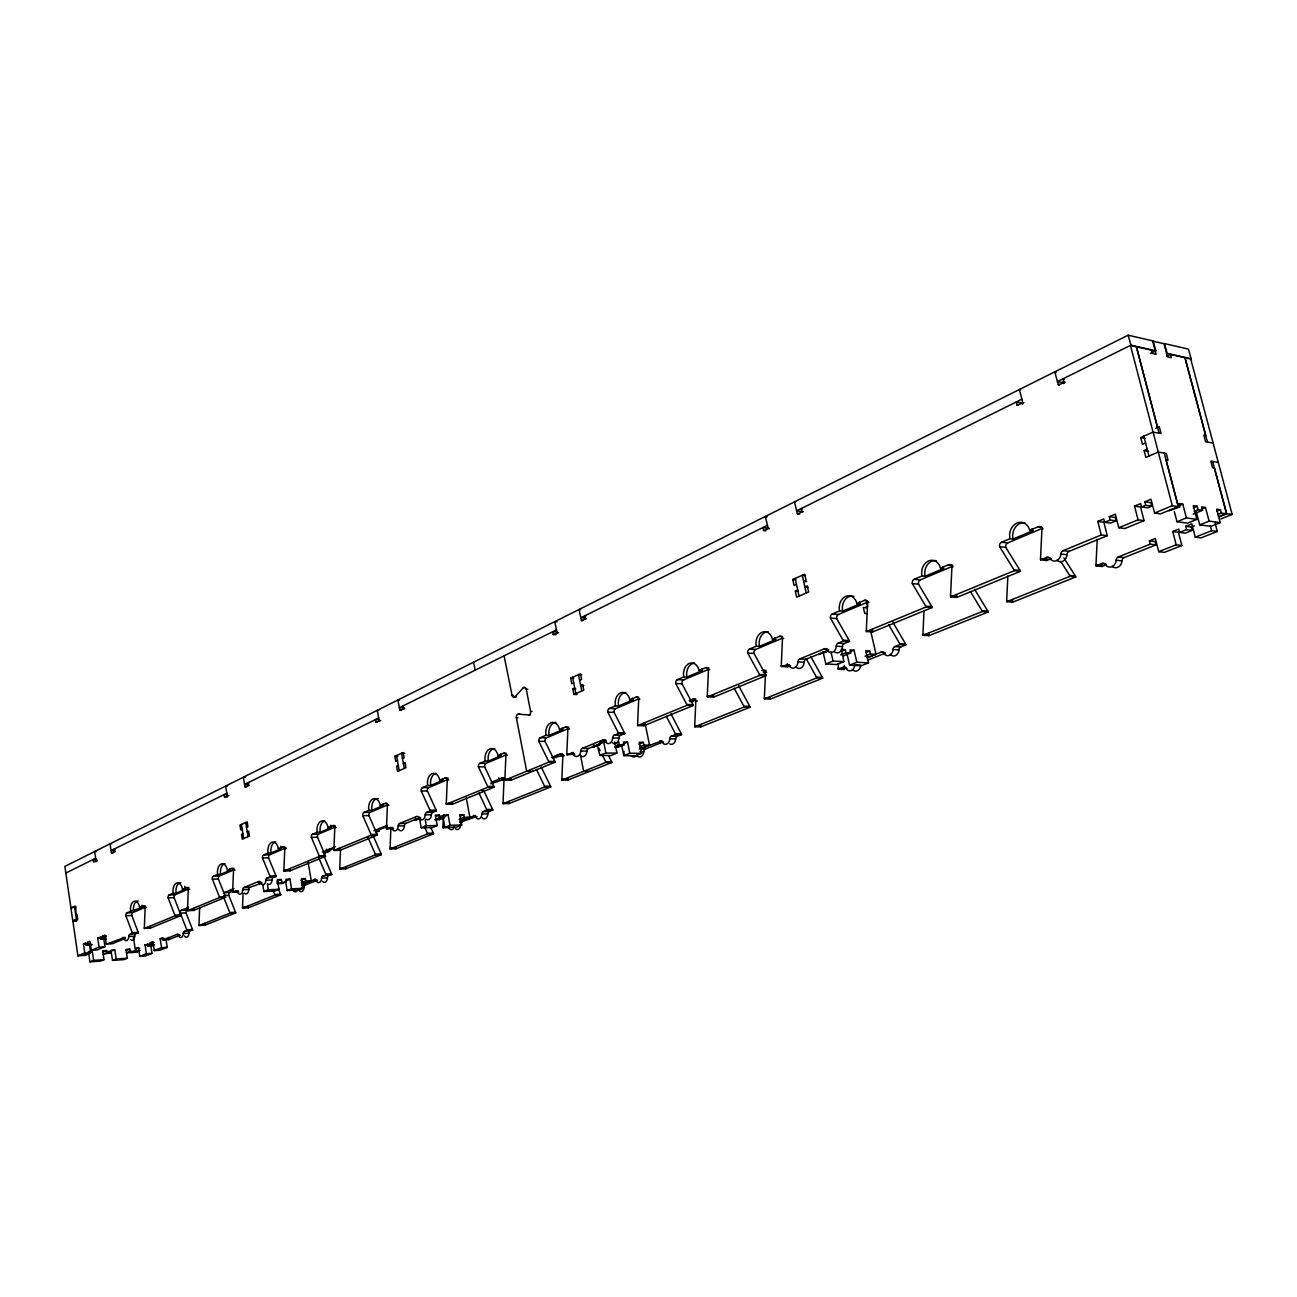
<?xml version="1.0" encoding="UTF-8"?>
<svg xmlns="http://www.w3.org/2000/svg" width="1297" height="1297" viewBox="0 0 1297 1297"><rect width="100%" height="100%" fill="white"/><g stroke="black" fill="none" stroke-linecap="round" stroke-linejoin="round"><path stroke-width="1.5" d="M188.762 888.964L175.079 894.752A2.399 1.378 88.4 0 0 174.106 897.637L180.818 914.92A2.416 1.394 88.1 0 1 180.98 915.569L150.355 928.133L144.389 928.441A2.383 1.346 88.1 0 1 144.34 927.76L145.151 907.608A2.383 1.346 88.4 0 0 143.497 905.841L139.606 907.478A8.285 4.653 88.4 0 0 133.883 901.334A8.285 4.653 88.4 0 0 130.624 911.288L126.798 912.91A2.351 1.313 88.3 0 0 125.874 915.747L132.278 932.738A2.367 1.329 88 0 1 132.424 933.37L138.374 933.046A2.367 1.329 88 0 0 138.212 932.413L131.808 915.455A2.351 1.313 88.3 0 1 132.732 912.634L145.799 907.106M150.355 928.133A2.383 1.346 88 0 1 150.306 927.452L150.355 926.188M234.027 869.833L219.42 876.01A2.464 1.443 88.6 0 0 218.399 878.993L225.451 896.6A2.464 1.459 88.3 0 1 225.613 897.265L193.529 910.429L187.53 910.705A2.432 1.41 88.2 0 1 187.481 910.008L188.308 889.369A2.432 1.41 88.5 0 0 186.573 887.586L182.504 889.304A8.463 4.88 88.5 0 0 176.505 883.079A8.463 4.88 88.5 0 0 173.101 893.293L169.096 894.995A2.416 1.378 88.4 0 0 168.124 897.897L174.836 915.212A2.416 1.394 88.1 0 1 174.998 915.86L180.98 915.569M193.529 910.429A2.432 1.41 88.2 0 1 193.48 909.732L193.529 908.435M232.747 891.217L229.715 892.466A2.351 1.394 88.3 0 0 228.742 895.319L235.535 912.245A2.367 1.41 88 0 1 235.697 912.893L204.764 925.247L199.025 925.555A2.335 1.362 87.9 0 1 198.976 924.891L199.673 907.576M204.764 925.247A2.335 1.362 87.9 0 1 204.715 924.583L204.764 923.351M238.859 891.882L232.714 892.125A2.497 1.475 88.4 0 1 232.666 891.412L233.525 870.271A2.481 1.475 88.7 0 0 231.709 868.471L227.445 870.271A8.674 5.107 88.7 0 0 221.155 863.964A8.674 5.107 88.7 0 0 217.588 874.454L213.389 876.221A2.464 1.443 88.6 0 0 212.368 879.204L219.42 896.859A2.481 1.459 88.3 0 1 219.582 897.524L225.613 897.265M278.32 888.818L280.557 894.233A2.416 1.475 88.2 0 1 280.719 894.881L248.359 907.819L242.571 908.095A2.383 1.427 88.1 0 1 242.523 907.414L243.09 893.503M248.359 907.819A2.383 1.427 88.1 0 1 248.294 907.138L248.359 905.873M335.372 827.016L318.624 834.101A2.578 1.605 89.1 0 0 317.506 837.246L325.336 855.598A2.594 1.621 88.7 0 1 325.531 856.296L290.042 870.838L283.946 871.049A2.562 1.556 88.6 0 1 283.897 870.319L284.789 848.627A2.545 1.556 88.9 0 0 282.876 846.779L278.385 848.692A8.884 5.383 88.9 0 0 271.754 842.288A8.884 5.383 88.9 0 0 267.993 853.086L263.567 854.966A2.529 1.524 88.8 0 0 262.513 858.03L269.938 876.075A2.545 1.54 88.5 0 1 270.116 876.74L276.196 876.529A2.529 1.54 88.5 0 0 276.018 875.848L268.576 857.852A2.529 1.524 88.8 0 1 269.646 854.788L285.875 847.93M290.042 870.838A2.562 1.556 88.6 0 1 289.993 870.109L290.042 868.763M388.354 804.643L370.115 812.344A2.643 1.686 89.4 0 0 368.932 815.586L377.168 834.328A2.659 1.702 89 0 1 377.378 835.041L340.073 850.329L333.945 850.492A2.626 1.637 88.8 0 1 333.88 849.746L334.804 827.502A2.61 1.637 89.2 0 0 332.794 825.638L328.076 827.632A9.111 5.658 89.2 0 0 321.105 821.147A9.111 5.658 89.2 0 0 317.149 832.252L312.512 834.23A2.594 1.605 89.1 0 0 311.393 837.392L319.208 855.777A2.594 1.605 88.7 0 1 319.402 856.474L325.531 856.296M340.073 850.329A2.61 1.637 88.8 0 1 340.025 849.584L340.073 848.189M371.461 836.03L373.293 835.981L381.172 853.961A2.545 1.621 88.6 0 1 381.367 854.626L345.651 868.909L339.798 869.12A2.513 1.573 88.5 0 1 339.749 868.39L340.576 848.465M345.651 868.909A2.497 1.573 88.4 0 1 345.602 868.196L345.651 866.866M393.558 828.394L386.506 828.88A2.691 1.719 89.1 0 1 386.457 828.102L387.414 805.275A2.675 1.719 89.5 0 0 385.29 803.394L380.329 805.502A9.338 5.966 89.5 0 0 372.985 798.92A9.338 5.966 89.5 0 0 368.834 810.366L363.954 812.425A2.659 1.686 89.4 0 0 362.787 815.683L371.023 834.457A2.675 1.702 89 0 1 371.218 835.171L377.378 835.041M430.717 827.34L433.311 833.079A2.61 1.702 88.9 0 1 433.522 833.776L396.007 848.773L390.121 848.935A2.562 1.654 88.7 0 1 390.073 848.206L390.916 827.778M396.007 848.773A2.562 1.654 88.7 0 1 395.942 848.043L396.007 846.682M449.346 827.454L442.99 827.745A2.643 1.735 89 0 1 442.942 826.983L443.347 817.223M506.316 754.805L485.97 763.398A2.789 1.881 -89.8 0 0 484.673 766.851L493.881 786.42A2.805 1.897 89.8 0 1 494.108 787.166L452.54 804.205L446.346 804.27A2.772 1.832 89.5 0 1 446.281 803.475L447.27 780A2.756 1.816 90 0 0 445.033 778.087L439.78 780.308A9.598 6.307 89.9 0 0 432.014 773.644A9.598 6.307 89.9 0 0 427.621 785.447L422.465 787.636A2.724 1.783 89.8 0 0 421.233 790.992L429.956 810.203A2.74 1.8 89.4 0 1 430.166 810.933L436.359 810.852A2.74 1.8 89.3 0 0 436.149 810.122L427.41 790.959A2.724 1.783 89.8 0 1 428.659 787.619L448.276 779.319M452.54 804.205A2.756 1.832 89.5 0 1 452.475 803.41L452.54 801.951M541.254 767.046L550.512 786.177A2.74 1.897 89.7 0 1 550.739 786.906L509.04 803.589L503.106 803.654A2.707 1.832 89.4 0 1 503.025 802.875L504.014 779.902A2.691 1.832 89.9 0 0 501.761 778.022L491.141 782.415M568.686 728.46L546.459 737.847A2.87 1.994 -89.2 0 0 545.08 741.398L554.84 761.404A2.886 2.01 -89.7 0 1 555.067 762.166L548.842 762.133L504.971 780.162A2.837 1.929 89.9 0 1 504.89 779.351L505.927 755.227A2.837 1.929 -89.5 0 0 503.56 753.281L498.016 755.632A9.857 6.663 -89.6 0 0 489.812 748.872A9.857 6.663 -89.6 0 0 485.208 761.063L479.76 763.366A2.805 1.881 -89.8 0 0 478.447 766.835L487.672 786.452A2.821 1.897 89.8 0 1 487.883 787.198L494.108 787.166M509.04 803.589A2.707 1.832 89.4 0 1 508.959 802.811L509.024 801.384M504.014 779.902L511.196 780.162A2.837 1.929 89.9 0 1 511.115 779.351L511.18 777.843M608.536 755.6L611.6 761.728A2.821 2.01 -89.8 0 1 611.844 762.474L567.859 780.048L561.909 780.064A2.772 1.929 89.9 0 1 561.844 779.27L562.866 755.681A2.772 1.929 -89.6 0 0 560.482 753.784L551.711 757.416M574.409 754.222L566.886 754.708A2.918 2.043 -89.5 0 1 566.805 753.865L567.891 729.06A2.918 2.027 -88.9 0 0 565.379 727.098L559.526 729.579A10.133 7.036 -89 0 0 550.852 722.737A10.133 7.036 -89 0 0 545.972 735.302L540.233 737.75A2.886 1.994 -89.2 0 0 538.855 741.317L548.599 761.371A2.886 1.994 -89.7 0 1 548.826 762.133M567.859 780.048A2.772 1.929 89.9 0 1 567.794 779.27L567.859 777.795M573.112 752.373L573.047 753.93A2.918 2.043 -89.5 0 0 573.128 754.757M623.954 755.194A2.853 2.043 -89.6 0 1 623.873 754.384L624.019 751.352M708.989 669.171L683.551 679.92A3.048 2.237 -87.6 0 0 682.011 683.746L693.02 704.676A3.064 2.254 -88.2 0 1 693.279 705.487L643.928 725.72L637.67 725.59A3.016 2.172 -88.8 0 1 637.589 724.731L638.724 699.132A2.999 2.156 -88.1 0 0 636.049 697.154L629.823 699.78A10.441 7.474 -88.2 0 0 620.598 692.857A10.441 7.474 -88.2 0 0 615.427 705.876L609.314 708.47A2.967 2.108 -88.5 0 0 607.855 712.166L618.231 732.708A2.983 2.124 -89 0 1 618.491 733.486L624.732 733.599A2.983 2.124 -89 0 0 624.489 732.821L614.113 712.345A2.967 2.108 -88.5 0 1 615.572 708.648L638.789 698.84M643.928 725.72A2.999 2.172 -88.8 0 1 643.847 724.877L643.912 723.272M738.723 685.432A2.983 2.237 -87.5 0 0 738.804 685.967L749.828 706.411A2.983 2.254 -88.2 0 1 750.088 707.189L700.753 726.92L694.803 726.79A2.934 2.172 -88.8 0 1 694.722 725.947L695.841 700.964A2.934 2.156 -88.1 0 0 693.165 699.018L689.274 700.623M700.753 726.92A2.934 2.172 -88.8 0 1 700.672 726.077L700.753 724.52M782.658 638.059L755.632 649.473A3.145 2.367 -86.4 0 0 754.011 653.412L765.716 674.845A3.161 2.399 -87.2 0 1 765.992 675.672L713.626 697.138L707.368 696.927A3.097 2.302 -87.9 0 1 707.287 696.051L708.47 669.674A3.097 2.286 -87.2 0 0 705.633 667.663L699.034 670.468A10.765 7.928 -87.3 0 0 689.242 663.448A10.765 7.928 -87.3 0 0 683.778 676.921L677.293 679.677A3.064 2.237 -87.6 0 0 675.753 683.503L686.762 704.498A3.064 2.254 -88.2 0 1 687.037 705.292L693.279 705.487M713.626 697.138A3.097 2.302 -87.9 0 1 713.545 696.262L713.609 694.625M810.69 656.46L822.379 677.358A3.08 2.383 -87.1 0 1 822.671 678.169L770.402 699.067L764.452 698.856A3.032 2.302 -87.8 0 1 764.371 697.997L765.538 672.284A3.016 2.286 -87.1 0 0 762.701 670.306L761.874 670.646M770.402 699.067A3.016 2.302 -87.8 0 1 770.305 698.208L770.386 696.602M790.376 665.669L787.587 666.804L781.361 666.512A3.194 2.448 -86.7 0 1 781.264 665.604L782.496 638.416A3.194 2.432 -85.9 0 0 779.497 636.373L772.477 639.34A11.089 8.414 -86.1 0 0 762.085 632.255A11.089 8.414 -86.1 0 0 756.281 646.214L749.39 649.132A3.145 2.383 -86.5 0 0 747.753 653.088L759.475 674.57A3.161 2.399 -87.2 0 1 759.75 675.397L765.992 675.672M787.587 666.771A3.194 2.448 -86.7 0 1 787.506 665.896L787.571 664.21M844.266 665.361L844.104 668.668A3.113 2.448 -86.6 0 0 844.201 669.56L838.267 669.268A3.129 2.448 -86.6 0 1 838.186 668.377L838.413 663.416M942.935 566.497A11.868 9.549 -82.2 0 1 943.584 568.459L925.118 576.273L922.021 575.981L914.174 579.305A3.372 2.691 -82.9 0 0 912.326 583.585L918.503 584.136L931.878 606.639A3.372 2.724 -83.7 0 1 932.203 607.515L872.622 631.947L866.412 631.526A3.307 2.61 -85.1 0 1 866.315 630.585L867.628 602.457A3.307 2.594 -84.1 0 0 864.402 600.398L856.895 603.575A11.478 8.982 -84.4 0 0 845.774 596.393A11.478 8.982 -84.4 0 0 839.581 610.919L832.22 614.032A3.259 2.529 -84.9 0 0 830.469 618.15L843.018 640.183A3.275 2.562 -85.7 0 1 843.309 641.026L849.535 641.415A3.259 2.562 -85.7 0 0 849.227 640.572L836.695 618.588A3.259 2.529 -84.8 0 1 838.446 614.486L868.26 601.889M872.622 631.947A3.307 2.61 -85.1 0 1 872.524 631.007L872.605 629.256M974.533 589.211L987.844 611.146A3.291 2.707 -83.3 0 1 988.168 611.989L928.895 635.676L923.01 635.287A3.226 2.61 -84.8 0 1 922.913 634.379L924.031 610.417M928.895 635.676A3.21 2.594 -84.8 0 1 928.798 634.768L928.879 633.066M1032.088 528.673A12.289 10.181 -79.3 0 1 1032.785 530.7L1013.054 539.049L1009.99 538.693L1001.608 542.227A3.486 2.87 -80.1 0 0 999.63 546.686L1005.759 547.366L1020.058 570.421A3.486 2.902 -81.1 0 1 1020.415 571.312L956.829 597.414L950.669 596.879A3.421 2.789 -83 0 1 950.555 595.907L951.933 566.854A3.421 2.772 -81.9 0 0 948.48 564.779L940.487 568.167A11.884 9.565 -82.3 0 0 928.62 560.904A11.884 9.565 -82.3 0 0 922.021 575.981M956.829 597.414A3.405 2.772 -82.9 0 1 956.716 596.442L956.797 594.642M1063.864 557.807L1075.424 576.063A3.388 2.87 -80.3 0 1 1075.764 576.922L1012.633 602.197L1006.796 601.695A3.324 2.756 -82.5 0 1 1006.683 600.754L1007.866 576.014M1012.633 602.197A3.324 2.756 -82.4 0 1 1012.519 601.257L1012.617 599.506M1040.616 559.834A3.551 2.967 -80 0 1 1040.502 558.861L1041.945 528.803A3.551 2.951 -78.8 0 0 1038.265 526.712L1029.721 530.327A12.305 10.181 -79.4 0 0 1017.026 523.031A12.305 10.181 -79.4 0 0 1009.99 538.693M1049.727 557.726L1046.679 557.402L1040.616 559.866L1046.711 560.515A3.534 2.967 -79.9 0 1 1046.598 559.526L1046.695 557.645M1106.357 564.698L1101.866 566.497L1096.095 565.865A3.453 2.951 -79.1 0 1 1095.981 564.892L1097.23 539.325M1101.866 566.497A3.437 2.951 -79 0 1 1101.753 565.524L1101.834 563.709M504.079 655.844L512.072 695.338A2.837 1.946 -88.2 0 0 514.974 696.862L523.323 687.702L524.88 687.75M1150.423 353.449L1155.854 350.806L1153.065 340.949L1128.131 335.193L64.85 866.428L70.995 908.338L75.793 906.23L75.842 915.293L77.042 914.758L77.707 919.233L72.891 921.308L77.901 955.792L85.083 955.354L88.715 953.862L87.402 953.943M65.855 873.027L95.686 858.241M226.878 793.229L111.088 850.605L115.028 850.508M378.708 717.971L244.63 784.426L248.651 784.409M556.478 629.872L399.379 707.724L404.307 707.854M767.451 525.301L580.861 617.777L585.839 618.102M1021.906 399.2L796.634 510.84L801.611 511.44M1155.854 350.806L1130.919 345.164L1057.428 381.577L1063.897 382.874M96.545 859.36L93.238 859.457L93.595 861.678L97.502 860.43M111.477 843.844L110.002 843.877L111.461 852.859L115.433 851.594M227.461 794.591L224.057 794.623L224.478 796.99L228.791 795.596M245.636 777.243L243.35 777.243L245.052 786.825L249.429 785.398M379.291 719.673L375.433 719.592L375.919 722.137L380.734 720.548M399.427 700.088L397.887 700.04L399.881 710.302L404.761 708.681M556.916 632.028L552.619 631.769L553.203 634.509L558.618 632.693M580.634 609.622L579.078 609.509L581.445 620.55L586.568 618.669M768.31 528.187L762.847 527.587L763.544 530.538L769.332 528.382M795.645 502.036L794.477 501.89L797.347 513.839L803.248 511.634M1022.668 404.097L1022.409 403.108L1016.297 401.973L1017.156 405.183L1023.9 402.621M1056.309 372.142L1054.785 371.834L1058.32 384.836L1065.226 382.21M1166.846 356.124L1170.461 354.438L1190.711 359.01L1232.15 514.423L1220.801 518.962M397.417 760.723L395.747 761.452L394.823 756.281L403.205 752.552L404.145 757.74L402.459 758.486M573.712 682.87L571.734 683.746L570.631 678.169L580.489 673.792L581.607 679.385L579.629 680.26M796.488 584.509L794.104 585.547L792.759 579.5L804.659 574.214L806.021 580.294L803.621 581.348L806.734 581.623M242.182 829.269L240.739 829.902L239.945 825.087L247.143 821.876L247.938 826.724L246.495 827.356M1155.562 428.399L1159.259 426.778L1161.058 433.571L1153.082 432.112L1140.712 437.559L1142.479 444.352L1145.575 443.007M242.896 833.695L241.469 834.328L242.263 839.175L249.478 836.014L248.667 831.166L247.224 831.799M398.276 765.473L396.606 766.203L397.547 771.391L405.961 767.727L405.021 762.506L403.335 763.252M576.987 694.543L573.858 694.43L572.755 688.853L574.717 687.994M807.982 587.184L804.87 586.925L807.269 585.871L808.631 591.967L796.698 597.171L795.353 591.108L797.72 590.07M573.858 694.43L583.763 690.117L582.629 684.508L580.651 685.383L583.78 685.497M1218.305 462.413L1210.782 461.116L1212.565 467.779L1214.446 468.104L1226.67 513.823L1221.32 513.045L1220.428 509.672L1216.635 509.105L1220.234 522.642L1209.096 521.086L1205.48 507.484L1201.622 506.916L1202.53 510.321L1198.039 509.672L1197.147 506.252L1193.256 505.684L1196.872 519.384L1186.398 517.925L1182.767 504.144L1178.811 503.56L1179.719 507.014L1178.406 506.819L1166.084 459.932L1168.062 460.257L1166.279 453.431L1158.286 452.069L1145.899 457.419L1144.116 450.594L1147.197 449.265M72.794 920.854L76.393 919.297L74.48 906.311L70.897 907.884L72.794 920.854L76.701 920.659M130.624 911.288L142.589 907.349A8.268 4.653 88.4 0 0 142.07 905.209M173.101 893.293L176.084 893.179L185.503 889.191A8.463 4.88 88.5 0 0 184.693 886.305M217.588 874.454L220.603 874.34L230.477 870.174A8.657 5.123 88.7 0 0 230.136 868.666M267.993 853.086L271.041 853.004L281.433 848.611A8.884 5.399 88.9 0 0 280.833 846.325M317.149 832.252L320.213 832.188L331.14 827.567A9.095 5.674 89.2 0 0 330.508 825.232M368.834 810.366L371.915 810.317L383.409 805.453A9.322 5.966 89.5 0 0 383.02 803.864M427.621 785.447L430.734 785.447L442.877 780.308A9.598 6.307 89.9 0 0 442.472 778.654M485.208 761.063L488.32 761.08L501.128 755.648A9.841 6.663 -89.6 0 0 500.707 753.979M545.972 735.302L549.101 735.367L562.639 729.627A10.117 7.036 -89 0 0 562.185 727.909M615.427 705.876L618.556 705.973L632.952 699.877A10.441 7.474 -88.2 0 0 632.466 698.11M683.778 676.921L686.907 677.05L702.163 670.598A10.749 7.928 -87.3 0 0 701.645 668.782M756.281 646.214L759.394 646.392L775.606 639.534A11.073 8.414 -86.1 0 0 775.039 637.67M839.581 610.919L842.693 611.146L860.008 603.818A11.462 8.982 -84.4 0 0 859.408 601.905M914.174 579.305L920.367 579.872L952.647 566.238M1001.608 542.227L1007.737 542.94L1042.221 528.365M865.31 607.58L867.709 606.574L866.331 600.624M85.083 955.354L83.446 943.989L85.878 942.968L86.202 945.221L92.087 944.881M97.713 938.039L106.078 936.693L97.713 938.039L99.058 947.086L91.293 950.279L89.947 941.265L87.515 942.287L87.839 944.54L86.202 945.221M100.177 937.018L100.517 939.271L102.787 938.331L102.447 936.061L104.927 935.04L106.289 944.119L112.191 943.778L124.852 938.59M1097.797 521.426L1103.844 522.221L1107.281 535.71L1101.234 534.964L1097.797 521.426L1103.779 518.946L1104.639 522.318L1110.67 523.113L1116.182 520.843L1115.307 517.454L1109.275 516.644L1110.151 520.032L1116.182 520.843M1109.275 516.644L1115.307 514.131L1118.792 527.733L1124.823 528.528L1144.067 520.632L1140.533 506.981L1134.535 506.122L1138.069 519.821L1144.067 520.632M1134.535 506.122L1140.679 503.576L1141.555 506.997L1147.553 507.84L1151.704 506.122L1150.812 502.717L1144.829 501.842L1145.721 505.263L1151.704 506.122M1144.829 501.842L1151.006 499.264L1154.589 513.028L1160.572 513.855L1178.26 506.608L1164.268 453.091M1104.639 522.318L1110.151 520.032M1141.555 506.997L1145.721 505.263M188.649 909.375L186.946 910.072A2.302 1.329 88.2 0 0 186.022 912.845L192.507 929.463A2.318 1.346 87.9 0 1 192.653 930.095L186.946 930.403A2.318 1.346 87.9 0 0 186.784 929.787L180.299 913.12A2.318 1.329 88.2 0 1 181.24 910.348L188.503 907.349M223.603 892.952A2.367 1.394 88.3 0 1 223.959 892.709L233.93 888.591M322.305 852.113L335.307 846.746M373.909 830.81L387.171 825.33M326.439 849.049A8.706 5.431 88.8 0 0 326.633 851.448L333.605 848.578M375.968 829.432A8.917 5.707 89.1 0 0 376.162 831.037L387.155 826.497A8.917 5.707 89.1 0 0 386.992 825.735M490.736 783.793L505.052 779.108M552.409 758.372L563.66 754.984M323.634 853.248L329.535 851.367A8.69 5.431 88.8 0 1 329.341 848.968M375.579 832.415L379.081 830.972A8.901 5.707 89.1 0 1 378.886 828.524M689.923 701.677L696.003 700.493M763.285 672.786L765.765 671.781M77.901 955.792L84.759 952.971M106.289 944.119L125.128 937.293M122.534 937.439A2.351 1.313 88 0 1 123.961 938.477A4.718 2.626 88 0 0 126.83 940.552A4.718 2.626 88 0 0 128.76 936.499A2.367 1.329 88 0 1 129.732 934.472L132.424 933.37M144.389 928.441L174.998 915.86M187.53 910.705L219.582 897.524M232.714 892.125L238 890.796M235.73 890.893A2.497 1.475 88.3 0 1 237.335 891.947A4.993 2.983 88.4 0 0 240.577 894.071A4.993 2.983 88.4 0 0 242.75 889.726A2.513 1.492 88.4 0 1 243.852 887.553L258.687 881.441A2.529 1.524 88.4 0 1 260.34 882.511A5.058 3.048 88.5 0 0 263.648 884.651A5.058 3.048 88.5 0 0 265.885 880.241A2.529 1.524 88.5 0 1 267.004 878.02L270.116 876.74M283.946 871.049L319.402 856.474M333.945 850.492L371.218 835.171M386.506 828.88L392.343 827.389M390.024 827.437A2.691 1.735 89.1 0 1 391.905 828.524A5.399 3.469 89.1 0 0 395.682 830.712A5.399 3.469 89.1 0 0 398.211 825.93A2.707 1.751 89.1 0 1 399.492 823.546L416.807 816.429A2.724 1.767 89.2 0 1 418.736 817.515A5.464 3.567 89.3 0 0 422.611 819.704A5.464 3.567 89.3 0 0 425.205 814.856A2.74 1.783 89.3 0 1 426.518 812.425L430.166 810.933M446.346 804.27L487.883 787.198M566.886 754.708L573.76 753.022M571.02 753.006A2.918 2.043 -89.6 0 1 573.242 754.108A5.853 4.102 -89.5 0 0 577.716 756.329A5.853 4.102 -89.5 0 0 580.699 751.06A2.934 2.059 -89.5 0 1 582.207 748.401L602.667 739.987L605.796 740.036M602.667 739.987A2.967 2.108 -89.3 0 1 604.969 741.106A5.934 4.215 -89.1 0 0 609.558 743.327A5.934 4.215 -89.1 0 0 612.622 737.944A2.983 2.124 -89.1 0 1 614.162 735.253L618.491 733.486M637.67 725.59L687.037 705.292M707.368 696.927L759.75 675.397M781.361 666.512L789.046 664.599M786.322 664.469A3.194 2.448 -86.8 0 1 788.981 665.588A6.42 4.929 -86.6 0 0 794.364 667.825A6.42 4.929 -86.6 0 0 797.931 661.924A3.21 2.481 -86.6 0 1 799.714 658.957L824.308 648.84L827.421 649.019M824.308 648.84A3.243 2.529 -86.1 0 1 827.064 649.959A6.517 5.075 -85.9 0 0 832.593 652.196A6.517 5.075 -85.9 0 0 836.273 646.182A3.259 2.545 -85.8 0 1 838.121 643.166L843.309 641.026M866.412 631.526L926.026 607.012L932.203 607.515M950.669 596.879L1014.303 570.68L1020.415 571.312M1046.679 557.402A3.551 2.983 -80 0 1 1049.954 558.504A7.117 5.982 -79.5 0 0 1056.52 560.709A7.117 5.982 -79.5 0 0 1060.865 554.03A3.567 3.016 -79.4 0 1 1063.054 550.674L1101.234 534.964M1118.792 527.733L1138.069 519.821M1154.589 513.028L1172.293 505.733L1178.26 506.608M599.149 743.603L603.64 741.754L605.91 753.022L616.918 753.135L614.648 741.916M1178.081 506.073L1182.767 504.144M83.786 955.435L90.644 952.614L89.315 943.649L83.446 943.989M103.598 937.715L104.96 946.745L97.178 949.939L91.293 950.279M129.732 934.472L138.374 933.046M243.852 887.553L249.899 887.31L261.589 883.192M267.004 878.02L276.196 876.529M399.492 823.546L405.669 823.433L419.385 817.807M426.518 812.425L432.712 812.344L436.359 810.852M511.196 780.162L555.067 762.166M582.207 748.401L588.449 748.482L604.661 741.819M614.162 735.253L620.42 735.367L624.732 733.599M799.714 658.957L805.956 659.281L828.832 649.894M838.121 643.166L844.347 643.539L849.535 641.415M1063.054 550.674L1069.117 551.355L1107.281 535.71M1178.406 506.819L1169.002 510.678L1179.719 507.014M415.705 820.061L420.795 817.969L414.327 820.077L415.705 820.061L415.218 817.45M594.075 746.975L600.073 744.51L592.68 746.959L594.075 746.975L593.507 744.154M826.854 651.597L818.229 654.482L826.854 651.597L826.157 648.532M102.885 952.03L106.532 950.539L106.857 952.76L103.209 954.252L111.331 952.501L106.857 952.76M282 883.484L281.368 879.463L276.991 881.247L277.396 883.662L282 883.484L286.378 881.701L285.972 879.285L289.928 879.139L291.549 888.802L287.156 890.569L285.551 880.922L289.928 879.139M435.987 816.445L439.391 815.067L439.861 817.661L434.754 819.736L439.44 819.655L444.547 817.58L444.077 814.986L448.097 814.921L450.01 825.297L444.887 827.356L442.99 816.997L448.097 814.921M614.243 743.797L618.75 741.965L619.317 744.77L624.035 744.818L623.468 742.03L627.537 742.095L629.807 753.249L641.577 753.362L639.308 742.257L643.312 742.306L643.879 745.078L649.538 745.143L645.079 723.386M841.704 651.11L845.32 649.635L846.001 652.683L850.702 652.942L850.021 649.894L854.058 650.137L856.814 662.264L868.504 662.88L865.748 650.802L869.736 651.045L870.417 654.045L876.026 654.369L870.692 631.039M1193.402 507.776L1197.147 506.252M444.077 814.986L438.97 817.061L439.44 819.655M1046.711 560.515L1051.251 558.683L1049.954 558.504M277.396 883.662L286.378 881.701M614.81 746.586L619.317 744.77M840.586 654.872L846.001 652.683M1194.294 511.196L1198.039 509.672M114.833 950.053L110.991 950.279L112.515 960.38L116.163 958.921L114.833 950.053L107.343 951.755M623.046 743.911L627.537 742.095M850.443 651.597L854.058 650.137M1201.752 508.991L1205.48 507.484M614.891 747.218L618.037 747.25L624.035 744.818M843.488 655.86L850.702 652.942M1193.175 514.115L1202.53 510.321M88.65 952.89L89.963 961.807L93.611 960.347L103.987 959.683L102.658 950.766L106.532 950.539M262.707 884.23L263.907 891.542L268.284 889.758L279.001 889.32L277.38 879.609L281.368 879.463M419.32 817.386L421.217 827.826L426.324 825.751L437.235 825.541L435.338 815.116L439.391 815.067M597.09 744.543L599.895 755.454L605.91 753.022M823.06 651.726L825.8 663.967L833.047 661.032L844.007 661.6L841.25 649.392L845.32 649.635M1174.288 511.423L1176.995 521.734L1186.398 517.925M126.117 950.62L129.781 949.145L130.122 951.366L126.458 952.825L137.482 952.16M103.987 959.683L100.339 961.158L89.963 961.807M300.936 880.323L305.33 878.555L305.735 880.955L301.342 882.722L306.87 882.511L311.264 880.744L308.005 861.548M460.354 816.072L463.759 814.694L464.245 817.272L459.122 819.315L464.731 819.234L469.854 817.175L466.239 797.752M638.821 744.121L643.312 742.306M866.12 652.488L869.736 651.045M1216.699 511.164L1220.428 509.672M279.001 889.32L274.624 891.088L263.907 891.542M437.235 825.541L432.128 827.599L421.217 827.826M616.918 753.135L610.903 755.551L599.895 755.454M844.007 661.6L836.76 664.518L825.8 663.967M1196.872 519.384L1187.485 523.161L1176.995 521.734M133.364 937.05L135.488 951.025L131.824 952.501L136.298 950.701L135.974 948.496L138.422 947.507L139.768 956.343L145.442 955.986L152.057 953.376L150.695 944.524L153.176 943.535L145.021 944.865L146.366 953.717L139.768 956.343M147.501 943.859L147.826 946.08L150.711 944.929L150.371 942.708L152.868 941.703L154.23 950.604L159.92 950.247L167.248 947.361L165.87 938.444M154.23 950.604L161.558 947.702L160.179 938.769L162.692 937.747L163.033 939.985L168.723 939.66L180.024 935.137M1149.418 540.881L1155.124 541.595L1155.967 544.87L1150.261 544.156L1149.418 540.881L1155.335 538.498L1158.756 551.695L1164.447 552.376L1181.859 545.486L1178.389 532.256L1172.715 531.511L1176.168 544.772L1181.859 545.486M1172.715 531.511L1178.714 529.095L1179.589 532.418L1185.263 533.164L1192.251 530.36L1191.376 527.052L1185.717 526.29L1186.593 529.614L1192.251 530.36M1185.717 526.29L1191.781 523.842L1195.283 537.185L1200.957 537.915L1217.316 531.446L1215.094 523.08M639.389 746.894L643.879 745.078M865.002 656.217L870.417 654.045M1217.591 514.536L1221.32 513.045M1191.376 527.052L1194.407 525.836M1218.402 516.855L1226.524 513.596L1232.15 514.423M163.033 939.985L176.943 934.407A2.302 1.329 87.8 0 1 178.386 935.429A4.621 2.659 87.9 0 0 181.288 937.472A4.621 2.659 87.9 0 0 183.234 933.483A2.318 1.329 87.9 0 1 184.223 931.505L186.946 930.403M199.025 925.555L229.926 913.169L235.697 912.893M242.571 908.095L274.932 895.125L280.719 894.881M301.504 884.473L315.803 879.269M314.344 879.317A2.481 1.524 88.3 0 1 316.014 880.371A4.961 3.064 88.4 0 0 319.354 882.463A4.961 3.064 88.4 0 0 321.591 878.134A2.481 1.54 88.3 0 1 322.726 875.961L331.708 874.486A2.481 1.54 88.4 0 0 331.513 873.838L324.023 856.198A2.464 1.54 88.7 0 1 325.093 853.199M339.798 869.12L375.498 854.804L381.367 854.626M390.121 848.935L427.621 833.906L433.522 833.776M442.99 827.745L445.422 826.773M459.608 821.082L475.286 815.505M473.437 815.537A2.659 1.783 89.1 0 1 475.383 816.607A5.334 3.583 89.2 0 0 479.274 818.747A5.334 3.583 89.2 0 0 481.884 814.013A2.675 1.8 89.2 0 1 483.181 811.63L486.845 810.171L492.779 810.09A2.675 1.8 89.3 0 0 492.568 809.377L483.781 790.635L481.933 790.635M503.106 803.654L544.789 786.939L550.739 786.906M561.909 780.064L605.877 762.441L611.844 762.474M640.702 748.482L662.021 740.863M659.784 740.83A2.886 2.108 -89.3 0 1 662.086 741.916A5.804 4.231 -89.2 0 0 666.674 744.089A5.804 4.231 -89.2 0 0 669.755 738.836A2.902 2.124 -89.2 0 1 671.295 736.21L675.607 734.491L681.573 734.588A2.902 2.124 -89.1 0 0 681.314 733.826L670.922 713.82M694.803 726.79L744.138 707.011L750.088 707.189M764.452 698.856L816.721 677.909L822.671 678.169M838.267 669.268L843.212 667.29L846.179 667.436M866.996 657.757L881.085 652.099L884.035 652.278M881.085 652.099A3.161 2.513 -85.9 0 1 883.824 653.202A6.339 5.058 -85.7 0 0 889.337 655.39A6.339 5.058 -85.7 0 0 893.001 649.521A3.178 2.545 -85.6 0 1 894.849 646.587L900.005 644.512L905.906 644.868A3.178 2.545 -85.4 0 0 905.614 644.058L893.114 622.625A3.161 2.529 -84.6 0 1 893.017 621.766M923.01 635.287L982.315 611.519L988.168 611.989M1006.796 601.695L1069.976 576.338L1075.764 576.922M1096.095 565.865L1102.11 563.465L1105.709 563.855M1179.589 532.418L1186.593 529.614M621.539 744.527L623.792 755.665L629.807 753.249M649.538 745.143L643.539 747.558L639.761 747.51M846.844 653.072L849.584 665.166L856.814 662.264M868.828 657.255L876.026 654.369M1196.142 511.261L1199.725 524.847L1209.096 521.086M1219.229 516.806L1226.67 513.823M1102.11 563.465A3.453 2.951 -79.1 0 1 1105.352 564.535A6.923 5.934 -78.6 0 0 1111.853 566.708A6.923 5.934 -78.6 0 0 1116.166 560.207A3.469 2.983 -78.4 0 1 1118.338 556.948L1150.261 544.156M1118.338 556.948L1124.077 557.613L1155.967 544.87M184.223 931.505L192.653 930.095M301.569 885.235L305.217 885.089L317.068 880.339M322.726 875.961L331.708 874.486M459.738 822.444L476.648 816.526M483.181 811.63L489.115 811.549L492.779 810.09M639.291 749.05L645.258 749.115L661.486 742.614M671.295 736.21L677.245 736.307L681.573 734.588M867.515 660.222L885.284 653.121M894.849 646.587L900.75 646.944L905.906 644.868M129.781 949.145L125.987 949.372L127.317 958.224L123.653 959.683L112.515 960.38M305.33 878.555L301.423 878.701L303.044 888.332L298.65 890.082L287.156 890.569M463.759 814.694L459.787 814.743L461.7 825.07L456.576 827.113L444.887 827.356M641.577 753.362L635.562 755.762L623.792 755.665M868.504 662.88L861.273 665.766L849.584 665.166M1220.234 522.642L1210.895 526.371L1199.725 524.847M1158.756 551.695L1176.168 544.772M1195.283 537.185L1211.674 530.684L1217.316 531.446M116.163 958.921L127.317 958.224M146.366 953.717L152.057 953.376M135.974 948.496L139.752 948.269M88.374 951.625L92.282 951.398L93.611 960.347M161.558 947.702L167.248 947.361M84.759 953.117L90.644 952.614M136.298 950.701L140.076 950.474M130.122 951.366L135.488 951.025M150.371 942.708L154.165 942.481M99.058 947.086L104.96 946.745M145.021 944.865L148.798 944.638M150.711 944.929L154.505 944.702M147.826 946.08L153.516 945.74M160.179 938.769L163.973 938.542M87.839 944.54L91.763 944.313M102.447 936.061L106.386 935.85M128.76 936.499L134.693 936.175A2.351 1.329 88 0 1 135.666 934.148M183.234 933.483L188.957 933.175A2.318 1.346 87.8 0 1 189.929 931.181M176.943 934.407L178.727 934.31M100.517 939.271L106.419 938.947M123.961 938.477L125.452 938.396M178.386 935.429L180.17 935.332M132.278 932.738L138.212 932.413M186.784 929.787L192.507 929.463M144.34 927.76L150.306 927.452M198.976 924.891L204.715 924.583M125.874 915.747L131.808 915.455M180.299 913.12L186.022 912.845M174.836 915.212L180.818 914.92M223.408 896.616L229.764 912.537L235.535 912.245M72.891 921.308L76.799 921.113M187.481 910.008L193.48 909.732M242.523 907.414L248.294 907.138M126.798 912.91L132.732 912.634M181.24 910.348L186.946 910.072M143.497 905.841L144.988 905.776M139.606 907.478L142.589 907.349M145.151 907.608L146.642 907.527M219.42 896.859L225.451 896.6M272.97 890.147L274.753 894.476L280.557 894.233M291.549 888.802L303.044 888.332M232.666 891.412L237.967 891.185M291.079 889.693L294.289 889.58M169.096 894.995L175.079 894.752M223.959 892.709L229.715 892.466M168.124 897.897L174.106 897.637M223.7 895.53L228.742 895.319M182.504 889.304L185.503 889.191M188.308 889.369L189.8 889.32M242.75 889.726L248.813 889.483A2.497 1.492 88.3 0 1 249.899 887.31M301.569 887.326L304.114 887.213A2.448 1.508 88.2 0 1 305.217 885.089M265.885 880.241L271.965 880.014A2.529 1.524 88.4 0 1 273.083 877.81M321.591 878.134L327.428 877.907A2.481 1.54 88.3 0 1 328.563 875.751M260.34 882.511L261.864 882.463M316.014 880.371L317.473 880.306M305.735 880.955L311.264 880.744M186.573 887.586L188.827 887.505M269.938 876.075L276.018 875.848M318.657 857.479L325.677 874.048L331.513 873.838M212.368 879.204L218.399 878.993M283.897 870.319L289.993 870.109M339.749 868.39L345.602 868.196M213.389 876.221L219.42 876.01M231.709 868.471L233.979 868.39M227.445 870.271L230.477 870.174M233.525 870.271L235.033 870.222M319.208 855.777L325.336 855.598M367.91 837.23L375.303 854.123L381.172 853.961M262.513 858.03L268.576 857.852M326.633 851.448L329.535 851.367M263.567 854.966L269.646 854.788M93.595 861.678L96.545 861.597M111.461 852.859L113.309 852.81M278.385 848.692L281.433 848.611M284.789 848.627L286.313 848.578M333.88 849.746L340.025 849.584M390.073 848.206L395.942 848.043M115.06 849.34L113.585 849.373L113.941 851.626M96.091 851.529L94.616 851.562L96.043 860.478M282.876 846.779L284.773 846.73M312.512 834.23L318.624 834.101M371.023 834.457L377.168 834.328M424.297 826.302L427.41 833.209L433.311 833.079M311.393 837.392L317.506 837.246M386.457 828.102L392.229 827.989M442.942 826.983L448.843 826.87A2.626 1.735 89 0 0 448.908 827.632M391.905 828.524L393.445 828.491M376.162 831.037L379.081 830.972M332.794 825.638L335.096 825.589M398.211 825.93L404.388 825.816A2.691 1.751 89.1 0 1 405.669 823.433M459.932 824.762L460.678 824.746A2.643 1.751 89 0 1 460.743 824.162M328.076 827.632L331.14 827.567M334.804 827.502L336.345 827.47M450.01 825.297L461.7 825.07M439.861 817.661L444.547 817.58M464.245 817.272L469.854 817.175M362.787 815.683L368.932 815.586M425.205 814.856L431.398 814.759A2.724 1.8 89.3 0 1 432.712 812.344M481.884 814.013L487.802 813.916A2.675 1.8 89.2 0 1 489.115 811.549M418.736 817.515L420.293 817.483M475.383 816.607L476.858 816.591M429.956 810.203L436.149 810.122M478.95 793.002L486.634 809.458L492.568 809.377M363.954 812.425L370.115 812.344M380.329 805.502L383.409 805.453M387.414 805.275L388.954 805.259M385.29 803.394L387.219 803.378M446.281 803.475L447.838 803.459M448.211 803.459L452.475 803.41M503.025 802.875L508.959 802.811M224.478 796.99L227.494 796.974M422.465 787.636L428.659 787.619M421.233 790.992L427.41 790.959M227.51 786.095L225.629 786.112L227.283 795.612M245.052 786.825L246.56 786.825M487.672 786.452L493.881 786.42M536.455 769.413L544.562 786.209L550.512 786.177M504.89 779.351L511.115 779.351M561.844 779.27L567.794 779.27M447.27 780L448.827 780M439.78 780.308L442.877 780.308M249.008 782.999L247.5 782.999L247.922 785.398M445.033 778.087L448.13 778.087M501.761 778.022L503.982 778.022M532.921 771.245L526.679 771.229L516.384 717.792A2.853 1.946 -88.7 0 1 518.297 714.128L519.854 714.161M589.649 771.342L583.682 771.342L580.537 755.454M478.447 766.835L484.673 766.851M479.76 763.366L485.97 763.398M548.599 761.371L554.84 761.404M601.97 754.319L605.65 761.696L611.6 761.728M503.56 753.281L506.284 753.314M560.482 753.784L562.347 753.8M566.805 753.865L574.814 754.124M404.81 753.33L401.535 753.298L404.275 768.456M505.927 755.227L507.5 755.227M562.866 755.681L564.357 755.697M498.016 755.632L501.128 755.648M394.823 756.281L397.903 756.297M580.699 751.06L586.941 751.109A2.934 2.059 -89.5 0 1 588.449 748.482M640.037 751.644L643.75 751.693A2.853 2.075 -89.5 0 1 645.258 749.115M538.855 741.317L545.08 741.398M612.622 737.944L618.88 738.058A2.967 2.124 -89.1 0 1 620.42 735.367M669.755 738.836L675.705 738.933A2.902 2.124 -89.2 0 1 677.245 736.307M540.233 737.75L546.459 737.847M604.969 741.106L606.526 741.122M662.086 741.916L663.578 741.933M599.506 741.689L603.64 741.754M567.891 729.06L569.448 729.092M559.526 729.579L562.639 729.627M618.231 732.708L624.489 732.821M666.253 716.171L675.364 733.713L681.314 733.826M375.919 722.137L377.459 722.17M565.379 727.098L568.897 727.163M637.589 724.731L643.847 724.877M694.722 725.947L700.672 726.077M516.384 717.792L517.941 717.825M399.881 710.302L401.422 710.334M378.789 710.399L377.249 710.351L379.194 720.516M518.297 714.128L530.181 715.085M607.855 712.166L614.113 712.345M528.625 715.052A2.87 1.962 -88.5 0 0 530.554 711.356L532.11 711.388M609.314 708.47L615.572 708.648M686.762 704.498L693.02 704.676M734.215 688.285L743.862 706.233L749.828 706.411M512.072 695.338L513.628 695.387M638.724 699.132L639.891 699.18M695.841 700.964L697.332 701.012M629.823 699.78L632.952 699.877M514.974 696.862L516.53 696.911M636.049 697.154L638.789 697.235M693.165 699.018L695.776 699.099M572.755 688.853L575.868 688.966M523.323 687.702A2.853 1.962 -88 0 1 526.258 689.226L527.814 689.274M707.287 696.051L713.545 696.262M764.355 697.997L770.305 698.208M570.631 678.169L573.744 678.299M675.753 683.503L682.011 683.746M581.834 674.813L578.511 674.667L581.769 690.977M677.293 679.677L683.551 679.92M708.47 669.674L709.637 669.738M765.538 672.284L766.657 672.332M699.034 670.468L702.163 670.598M759.475 674.57L765.716 674.845M806.199 658.746L816.445 677.099L822.379 677.358M705.633 667.663L708.762 667.809M762.701 670.306L766.057 670.468M781.264 665.604L787.506 665.896M838.186 668.377L839.289 668.441M839.662 668.458L844.104 668.668M788.981 665.588L790.554 665.669M843.212 667.29A3.113 2.448 -86.7 0 1 845.887 668.377L846.99 668.425M797.931 661.924L804.156 662.232A3.21 2.481 -86.5 0 1 805.956 659.281M747.753 653.088L754.011 653.412M749.39 649.132L755.632 649.473M553.203 634.509L555.927 634.671M827.064 649.959L828.232 650.024M883.824 653.202L885.3 653.283M836.273 646.182L842.499 646.555A3.259 2.545 -85.8 0 1 844.347 643.539M893.001 649.521L898.902 649.878A3.178 2.545 -85.6 0 1 900.75 646.944M772.477 639.34L775.606 639.534M557.078 621.814L554.743 621.668L557.062 632.596M779.497 636.373L782.61 636.568M843.018 640.183L849.227 640.572M888.769 624.878L899.713 643.685L905.614 644.058M782.496 638.416L783.68 638.481M581.445 620.55L583.002 620.647M585.968 615.913L584.801 615.832L585.401 618.588M866.315 630.585L872.524 631.007M922.913 634.379L928.798 634.768M830.469 618.15L836.695 618.588M832.22 614.032L838.446 614.486M866.672 613.53L864.694 613.384L863.332 607.434L867.288 607.742M856.895 603.575L860.008 603.818M912.326 583.585L925.701 606.137L931.878 606.639M970.318 591.416L981.991 610.676L987.844 611.146M867.628 602.457L868.795 602.554M864.402 600.398L867.109 600.624M795.353 591.108L798.466 591.367M950.555 595.907L956.716 596.442M1006.683 600.754L1012.519 601.257M792.759 579.5L795.872 579.775M805.583 575.576L802.259 575.268L806.231 593.021M940.487 568.167L943.584 568.459M951.933 566.854L953.084 566.967M999.63 546.686L1013.946 569.788L1020.058 570.421M1060.735 561.374L1069.636 575.463L1075.424 576.063M948.48 564.779L952.728 565.2M1040.502 558.861L1046.598 559.526M1095.981 564.892L1101.753 565.524M763.544 530.538L765.895 530.797M1105.352 564.535L1106.422 564.665M1060.865 554.03L1066.945 554.711A3.567 2.999 -79.3 0 1 1069.117 551.355M1116.166 560.207L1121.905 560.855A3.469 2.983 -78.3 0 1 1124.077 557.613M767.305 516.66L765.538 517.179M797.347 513.839L799.682 514.115M802.535 508.635L801.351 508.505L802.081 511.488M1029.721 530.327L1032.785 530.7M1041.945 528.803L1043.096 528.949M1038.265 526.712L1042.075 527.182M1144.116 450.594L1148.607 451.372M1140.712 437.559L1145.202 438.354M1017.156 405.183L1018.307 405.394M1213.133 443.088L1205.594 441.71L1203.827 435.062L1205.707 435.419L1184.939 357.713M1159.259 426.778L1157.281 426.405L1136.35 346.721M1020.48 389.765L1019.329 389.554L1022.766 402.41M1058.32 384.836L1059.454 385.063M1064.351 378.951L1063.2 378.724L1064.091 381.983M598.906 748.207L600.138 750.655M1128.131 335.193L1130.919 345.164M1063.07 381.172L1063.718 383.604M1212.646 461.456L1226.524 513.596M1185.036 357.729L1207.475 442.05M1170.461 354.438L1171.337 357.729L1167.478 356.853L1163.993 343.705L1152.644 341.079L1156.146 354.308L1152.239 353.433L1151.363 350.109L1130.449 345.391L1172.293 505.733M1210.328 525.658L1211.674 530.684M1136.448 346.753L1159.064 433.198M1143.808 436.197L1148.996 456.074M765.36 516.433L768.148 528.268M830.972 651.824L833.047 661.032M795.126 578.446L799.082 596.134M617.469 744.478L618.037 747.25M473.551 662.232L475.156 670.16M572.593 677.31L575.836 693.571M526.258 689.226L530.554 711.356M402.719 706.071L403.221 708.648M425.254 819.866L426.324 825.751M396.493 755.535L399.217 770.661M267.377 884.278L268.284 889.758M258.281 881.96L258.67 884.392M245.7 822.525L248.019 836.646M241.388 824.438L243.69 838.543M168.383 937.423L168.723 939.66M560.45 754.481A9.614 6.68 -89.6 0 1 560.888 756.119M544.562 786.209A2.756 1.897 89.7 0 1 544.789 786.939M501.712 777.795A9.371 6.339 89.9 0 1 502.425 780.194M486.634 809.458A2.675 1.8 89.3 0 1 486.845 810.171M487.802 813.916A5.334 3.583 89.2 0 1 485.694 818.391A5.334 3.583 89.2 0 1 482.03 817.677M461.067 823.271A2.643 1.751 89 0 1 461.959 822.411M460.678 824.746A5.269 3.486 89 0 1 455.506 828.896M454.42 826.773A5.269 3.486 89 0 1 448.422 827.389A2.626 1.735 89 0 0 448.049 826.821M427.41 833.209A2.61 1.702 88.9 0 1 427.621 833.906M375.303 854.123A2.545 1.621 88.6 0 1 375.498 854.804M325.677 874.048A2.481 1.54 88.4 0 1 325.855 874.713M327.428 877.907A4.945 3.08 88.3 0 1 325.612 881.992A4.945 3.08 88.3 0 1 322.467 881.247M304.114 887.213A4.896 2.999 88.2 0 1 302.331 891.25A4.896 2.999 88.2 0 1 299.267 890.488M298.002 889.223A4.896 2.999 88.3 0 1 292.83 889.645A2.448 1.492 88.2 0 0 292.522 889.094M274.753 894.476A2.432 1.475 88.2 0 1 274.932 895.125M229.764 912.537A2.367 1.394 88 0 1 229.926 913.169M188.957 933.175A4.621 2.659 87.9 0 1 187.271 937.001A4.621 2.659 87.9 0 1 184.482 935.915M557.467 754.465A9.63 6.68 -89.6 0 1 557.905 756.102M498.745 777.811A9.387 6.339 89.9 0 1 499.458 780.194M230.882 890.926A8.301 4.929 88.4 0 1 230.72 889.418M187.968 908.613A8.122 4.702 88.2 0 1 187.822 907.154M1121.905 560.855A6.907 5.918 -78.5 0 1 1118.225 567.048A6.907 5.918 -78.5 0 1 1111.983 566.254M1069.636 575.463A3.405 2.886 -80.4 0 1 1069.976 576.338M981.991 610.676A3.291 2.707 -83.4 0 1 982.315 611.519M899.713 643.685A3.194 2.545 -85.5 0 1 900.005 644.512M898.902 649.878A6.323 5.058 -85.6 0 1 895.595 655.552A6.323 5.058 -85.6 0 1 890.212 654.223M852.826 669.965A6.226 4.912 -86.4 0 0 857.852 670.5A6.226 4.912 -86.4 0 0 860.722 665.118L854.788 664.81A6.258 4.912 -86.4 0 1 851.237 670.565A6.258 4.912 -86.4 0 1 845.887 668.377M816.445 677.099A3.08 2.383 -87.1 0 1 816.721 677.909M743.862 706.233A2.999 2.254 -88.2 0 1 744.138 707.011M692.403 700.056A10.181 7.474 -88.2 0 1 692.89 701.774M675.364 733.713A2.902 2.124 -89.1 0 1 675.607 734.491M675.705 738.933A5.788 4.231 -89.2 0 1 669.771 743.911M643.75 751.693A5.707 4.118 -89.5 0 1 641.204 756.621A5.707 4.118 -89.5 0 1 636.892 755.616M637.265 754.108A5.723 4.118 -89.5 0 1 630.942 755.567M605.65 761.696A2.821 2.01 -89.8 0 1 605.877 762.441M586.941 751.109A5.837 4.102 -89.5 0 1 584.542 756.086A5.837 4.102 -89.5 0 1 580.343 755.421M618.88 738.058A5.918 4.215 -89.1 0 1 616.399 743.1A5.918 4.215 -89.1 0 1 612.087 742.451M804.156 662.232A6.388 4.912 -86.6 0 1 801.287 667.76A6.388 4.912 -86.6 0 1 796.245 667.225M842.499 646.555A6.501 5.075 -85.9 0 1 839.532 652.18A6.501 5.075 -85.9 0 1 834.344 651.661M925.701 606.137A3.388 2.724 -83.8 0 1 926.026 607.012M918.503 584.136A3.356 2.691 -82.8 0 1 920.367 579.872M1013.946 569.788A3.502 2.902 -81.1 0 1 1014.286 570.68M1005.759 547.366A3.486 2.87 -80.1 0 1 1007.737 542.94M1066.945 554.711A7.101 5.982 -79.4 0 1 1063.232 561.066A7.101 5.982 -79.4 0 1 1056.925 560.272M549.101 735.367A10.117 7.036 -89 0 1 555.894 722.38M618.556 705.973A10.441 7.474 -88.2 0 1 625.77 692.501M686.907 677.05A10.749 7.928 -87.3 0 1 694.527 663.107M759.394 646.392A11.073 8.414 -86.1 0 1 768.31 631.915M842.693 611.146A11.462 8.982 -84.4 0 1 845.044 599.717A11.462 8.982 -84.4 0 1 853.993 596.409M925.118 576.273A11.868 9.549 -82.2 0 1 936.207 560.677M1013.054 539.049A12.289 10.181 -79.3 0 1 1024.889 522.788M134.693 936.175A4.702 2.643 88 0 1 130.77 939.644M248.813 889.483A4.993 2.983 88.4 0 1 244.193 893.049M271.965 880.014A5.042 3.048 88.5 0 1 267.441 883.857M392.683 828.751A2.675 1.719 89.1 0 1 392.618 828.135M404.388 825.816A5.383 3.469 89.1 0 1 402.216 830.388A5.383 3.469 89.1 0 1 398.584 829.318M431.398 814.759A5.447 3.567 89.3 0 1 426.129 819.088M488.32 761.08A9.841 6.663 -89.6 0 1 494.741 748.531M430.734 785.447A9.598 6.307 89.9 0 1 436.23 773.336M371.915 810.317A9.322 5.966 89.5 0 1 378.27 798.628M320.213 832.188A9.095 5.674 89.2 0 1 324.655 820.92M271.041 853.004A8.884 5.399 88.9 0 1 275.758 841.948M220.603 874.34A8.657 5.123 88.7 0 1 225.078 863.624M176.084 893.179A8.463 4.88 88.5 0 1 180.834 882.738M133.591 911.159A8.268 4.653 88.4 0 1 138.131 900.993M1191.165 358.799L1167.187 353.368L1164.398 343.575L1188.409 349.12L1191.165 358.799"/></g></svg>
